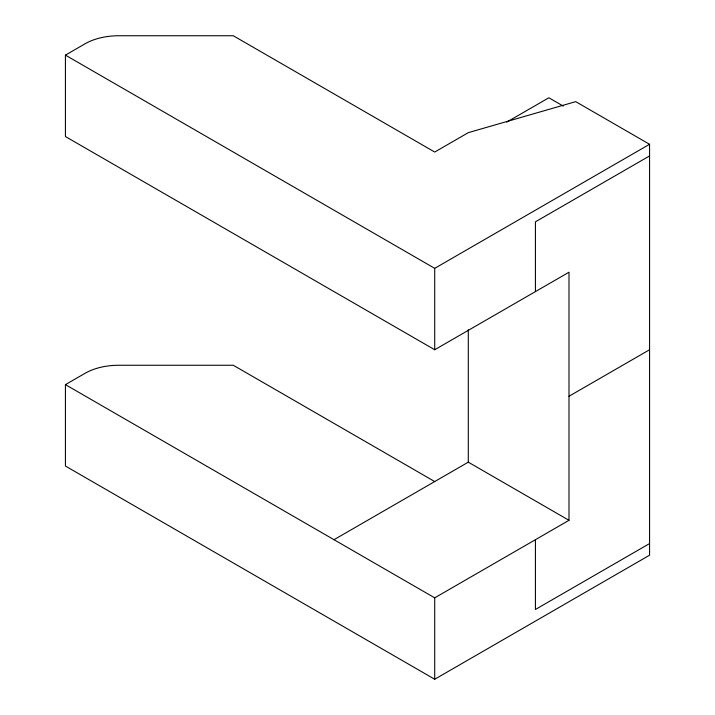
<?xml version="1.0" encoding="UTF-8"?>
<svg xmlns="http://www.w3.org/2000/svg" width="715" height="715" viewBox="0 0 715 715"><rect width="100%" height="100%" fill="white"/><g stroke="black" fill="none" stroke-linecap="round" stroke-linejoin="round"><path stroke-width="1.07" d="M65.431 384.634L434.711 597.847L568.997 520.314L568.997 272.218L434.711 349.742L65.431 136.538L65.431 55.135L85.094 43.776A47.476 27.411 0 0 1 118.663 35.75L233.287 35.75L434.711 152.045L468.289 132.659L575.718 101.646L649.569 144.287L649.569 555.206L434.711 679.25L65.431 466.046L65.431 384.634L85.094 373.284A47.476 27.411 0 0 1 118.663 365.258L233.287 365.258L434.711 481.553M506.658 122.14L548.861 97.776L563.241 106.079M65.431 55.135L434.711 268.34L649.569 144.287M649.569 155.924L535.428 221.82L535.428 291.595M568.997 396.262L649.569 349.751M334.003 539.7L468.289 462.167L568.997 520.314M649.569 543.57L535.428 609.475L535.428 539.7M468.289 329.776L468.289 462.167M434.711 268.34L434.711 349.742M434.711 597.847L434.711 679.25"/></g></svg>
